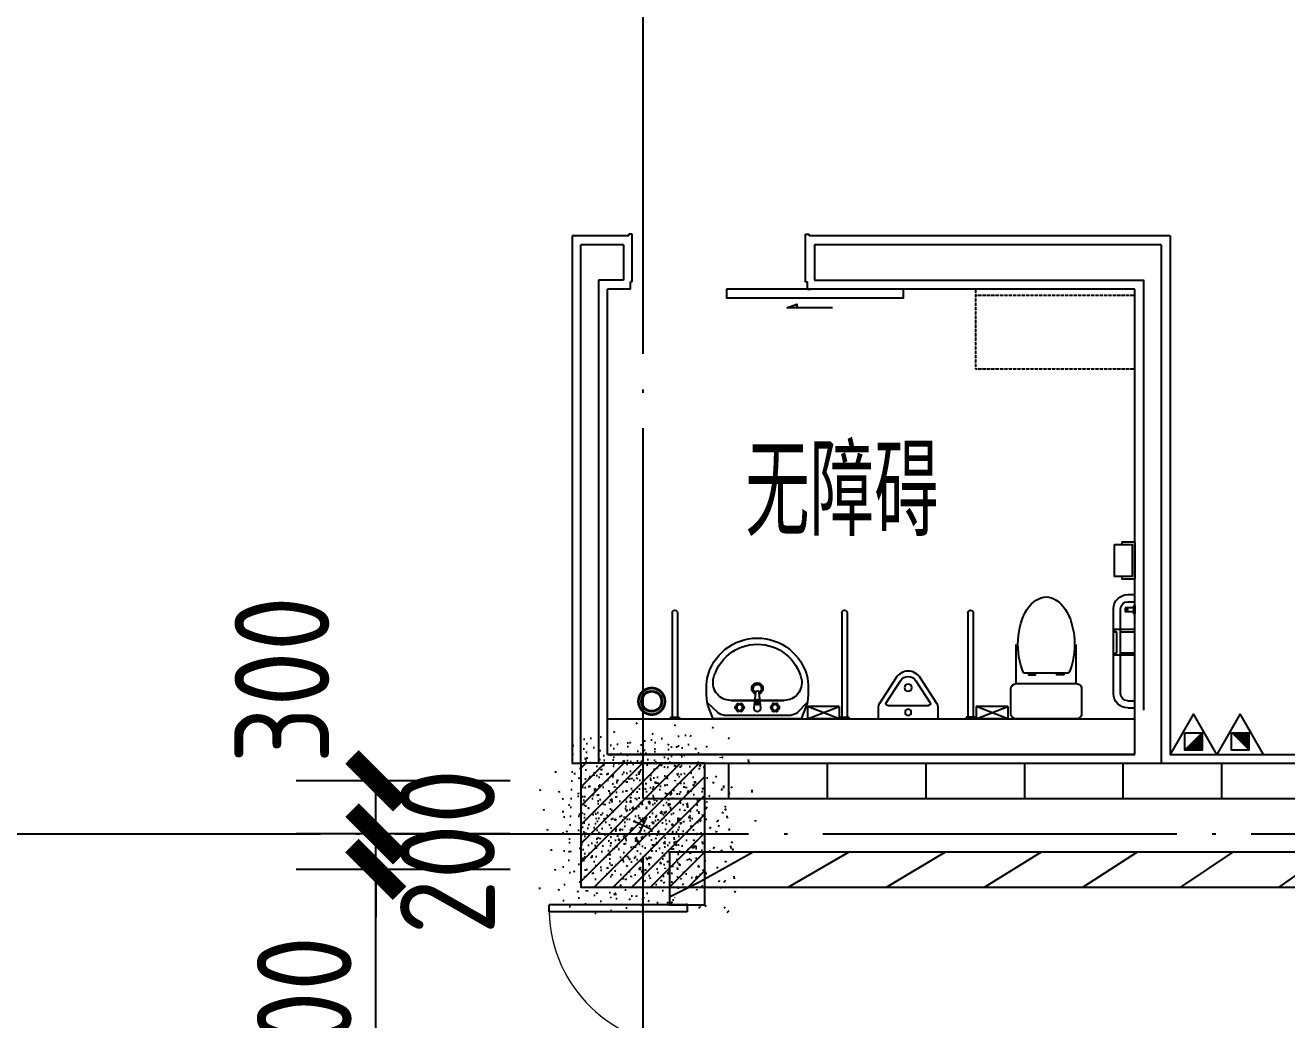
# Model space of a CAD drawing. Header units: inches. Extents: x 0 to 1813292486, y 0 to 3473589894.
# Drawn here: x 600595595 to 600602726, y 3473278568 to 3473284189 of the extents above; entities that cross this region are included whole.
import ezdxf
from ezdxf.enums import TextEntityAlignment as Align
from ezdxf.xclip import XClip

# ---------------------------------------------------------------- set-up
doc = ezdxf.new("R2010")
doc.units = ezdxf.units.IN
doc.header["$LTSCALE"] = 1000
doc.header["$MEASUREMENT"] = 0
doc.header["$XCLIPFRAME"] = 2
for name, pattern in [('AX-MALL-GIRD-200$0$DOTE', [2.4200000000000004, 2, -0.2, 0.02, -0.2]), ('AX-MALL-WALL-P02-QT$0$AX-MALL-WALL-P02-QT$0$AX-MALL-WALL-P01-QT$0$__DASH', [0.35, 0.25, -0.1]), ('AX-MALL-WALL-P02-QT$0$AX-MALL-WALL-P02-QT$0$AX-MALL-WALL-P01-QT$0$DASH', [0.35, 0.25, -0.1]), ('PX-MALL-P02-LG$0$CONTINOUS', [0])]:
    doc.linetypes.add(name, pattern=pattern)
for name, color, linetype in [('A-Anno-Note', 241, 'Continuous'), ('AX-MALL-DIM-P02$0$A-Anno-Dims', 3, 'Continuous'), ('AX-MALL-DIM-P02$0$A-Detl-Thin', 131, 'Continuous'), ('AX-MALL-GIRD-200$0$A-Grid', 222, 'AX-MALL-GIRD-200$0$DOTE'), ('AX-MALL-P02-200$0$A-Anno-Note', 241, 'Continuous'), ('AX-MALL-WALL-P02$0$A-Anno-Note', 241, 'Continuous'), ('AX-MALL-WALL-P02-QT$0$A-Anno-Note', 241, 'Continuous'), ('AX-MALL-WALL-P02-QT$0$A-Detl-Thin', 131, 'Continuous'), ('AX-MALL-WALL-P02-QT$0$A-Wall', 2, 'Continuous'), ('AX-MALL-WALL-P02-QT$0$A-Wall-Patt', 13, 'Continuous'), ('AX-MALL-WALL-P02-QT$0$A-Wind', 4, 'Continuous'), ('AX-MALL-WALL-P02-QT$0$AX-MALL-WALL-P02-QT$0$AX-MALL-WALL-P01-QT$0$21洁具', 123, 'Continuous'), ('AX-MALL-WALL-P02-QT$0$AX-MALL-WALL-P02-QT$0$AX-MALL-WALL-P01-QT$0$A-Wall', 151, 'Continuous'), ('AX-MALL-WALL-P02-QT$0$AX-MALL-WALL-P02-QT$0$AX-MALL-WALL-P01-QT$0$AR--WALL-1（装饰增加墙体）', 150, 'Continuous'), ('AX-MALL-WALL-P02-QT$0$AX-MALL-WALL-P02-QT$0$AX-MALL-WALL-P01-QT$0$FC--FURN', 40, 'Continuous'), ('AX-MALL-WALL-P02-QT$0$AX-MALL-WALL-P02-QT$0$AX-MALL-WALL-P01-QT$0$FF--FIXT（洁具、厨具）', 31, 'Continuous'), ('AX-MALL-WALL-P02-QT$0$AX-MALL-WALL-P02-QT$0$AX-MALL-WALL-P01-QT$0$FF-DOOR（平面门）', 70, 'Continuous'), ('AX-MALL-WALL-P02-QT$0$AX-MALL-WALL-P02-QT$0$AX-MALL-WALL-P01-QT$0$FF-装饰完成面', 30, 'Continuous'), ('AX-MALL-WALL-P02-QT$0$AX-MALL-WALL-P02-QT$0$AX-MALL-WALL-P01-QT$0$FU-活动家具', 51, 'Continuous'), ('AX-MALL-WORD-P02$0$A-Anno-Note', 241, 'Continuous'), ('AX-MALL-ZTKD-P02$0$A-Anno-Note', 241, 'Continuous'), ('PX-MALL-P02-LG$0$P-Exsh', 31, 'Continuous'), ('PX-MALL-P02-LG$0$P-Pipe-Risr', 7, 'Continuous'), ('PX-MALL-P02-LG$0$P-Pipe-Risr-Arch', 6, 'Continuous'), ('PX-MALL-P02-LG$0$P-Pipe-Risr-W100', 6, 'Continuous'), ('PX-MALL-P02-LG$0$P-Pipe-Risr-W50', 6, 'Continuous'), ('PX-MALL-P02-LG$0$P-Sewr-TL-Pipe', 7, 'PX-MALL-P02-LG$0$CONTINOUS'), ('SX-MALL-WALL-L-1F~2F$0$S-COLU', 30, 'Continuous'), ('SX-MALL-WALL-L-1F~2F$0$S-PATT-WALL', 83, 'Continuous'), ('SX-MALL-WALL-L-1F~2F$0$单形心', 4, 'Continuous')]:
    doc.layers.add(name, color=color, linetype=linetype)
doc.styles.add('AX-MALL-DIM-P02$0$_TCH_DIM_T3', font='gbenor.shx')
doc.styles.add('AX-MALL-WORD-P02$0$STANDARD', font='gbenor.shx', dxfattribs={"bigfont": 'gbcbig.shx'})
doc.styles.add('PX-MALL-P02-LG$0$jzfz', font='gbenor.shx', dxfattribs={"bigfont": 'gbcbig.shx'})
doc.dimstyles.new('AX-MALL-DIM-P02$0$_TCH_ARCH&&180', dxfattribs={"dimtxt": 535.5, "dimasz": 270, "dimexe": 450, "dimexo": 450, "dimgap": 137.25, "dimtad": 1, "dimdec": 0, "dimzin": 0, "dimdsep": 46, "dimtxsty": 'AX-MALL-DIM-P02$0$_TCH_DIM_T3', "dimblk": 'AX-MALL-DIM-P02$0$_ArchTick', "dimcen": 0.09, "dimclrt": 7, "dimazin": 2, "dimtfac": 1, "dimtdec": 0, "dimtix": 1, "dimtmove": 2, "dimatfit": 3, "dimfxl": 500, "dimtolj": 1, "dimtzin": 0, "dimarcsym": 0})
pattern_1 = [(45, (0, 359.0227), (-353.55353201463, 353.55353201463), [])]

# ---------------------------------------------------------------- blocks, each defined once
blk = doc.blocks.new('AX-MALL-WORD-P02')
at = {"layer": 'AX-MALL-WORD-P02$0$A-Anno-Note', "style": 'AX-MALL-WORD-P02$0$STANDARD'}
blk.add_text('无障碍', height=506.3829787234042, rotation=339.5681613092015, dxfattribs=at).set_placement((600425843.9013481, 3473129853.811139))
blk = doc.blocks.new('AX-MALL-GIRD-200')
at = {"layer": 'AX-MALL-GIRD-200$0$A-Grid'}
for p, q in [((600241980.060326, 3473196551.41375), (600599876.0644244, 3473063224.650467)), ((600433117.728895, 3473151036.401026), (600394388.1899457, 3473047072.673945))]:
    blk.add_line(p, q, dxfattribs=at)
blk = doc.blocks.new('SX-MALL-WALL-L-1F~2F$0$BANWANG_XINGXIN')
at = {"color": 0}
for points in [[(0.7071067811865476, 0.7071067811865475), (-0.7071067811865477, -0.7071067811865475)], [(-0.7071067811865475, 0.7071067811865476), (0.7071067811865474, -0.7071067811865477)]]:
    blk.add_lwpolyline(points, dxfattribs=at)
blk = doc.blocks.new('SX-MALL-WALL-L-1F~2F')
at = {"layer": 'SX-MALL-WALL-L-1F~2F$0$S-PATT-WALL'}
h = blk.add_hatch(dxfattribs=at)
h.set_pattern_fill('钢筋混凝土', color=256, scale=15, pattern_type=2)
h.set_pattern_definition([(24.56816131876918, (600332865.9705801, 3473133934.444396), (-31.18316060756021, 68.21004687377882), []), (29.56816131876925, (600332865.9705801, 3473133934.444396), (97.53445422577846, -46.37920049590846), [11.25, -123.75]), (334.5681613187692, (600332865.9705801, 3473133934.444396), (19.88439775835759, 112.9961142864107), [9, -99]), (80.01956131876923, (600332874.0984513, 3473133930.579463), (117.4189029535321, 66.61682170576017), [9.5610285, -105.1713168]), (25.75236131876919, (600332876.4433651, 3473133962.55704), (141.3476152674957, -79.15081590010527), [16.87499999999951, -185.624999999996]), (76.20376131876925, (600332888.2223288, 3473133955.961131), (182.3878362713222, 87.98253900728311), [14.3415432, -157.75695]), (330.7523613187692, (600332876.4433651, 3473133962.55704), (182.387767611897, 87.98268144025062), [13.49999999999975, -148.499999999996]), (0.5681613187692669, (600332887.8814911, 3473133950.292486), (62.82047321120105, -87.84980446922418), [11.25, -123.75]), (305.5681613187692, (600332887.8814911, 3473133950.292486), (72.17288940056439, 89.18848105901375), [9, -99]), (51.01956131876926, (600332893.1165258, 3473133942.971666), (134.9933625470349, 1.33857134020591), [9.5610285, -105.1713168]), (17.06816131876921, (600332865.9705801, 3473133934.444396), (19.14085714793764, 46.15589493924091), [0.75, -97.8, 0.75, -100.5, 0.75, -99.375]), (347.0681613187692, (600332865.9705801, 3473133934.444396), (57.63084699394109, 41.66442757030211), [0.75, -57.3, 0.75, -95.55, 0.75, -37.875]), (307.0681613187692, (600332834.6249816, 3473133946.121551), (73.85474001336534, -31.12342331039777), [0.75, -37.5, 0.75, -117, 0.75, -155.25]), (297.0681613187692, (600332820.5686594, 3473133951.357943), (87.2164167648191, -16.46683781742514), [0.75, -48.75, 0.75, -77.69999999999999, 0.75, -110.25])])
h.paths.add_polyline_path([(600424937.1964799, 3473128074.371372), (600425181.5614619, 3473128730.333075), (600424525.5997591, 3473128974.698057), (600424281.234777, 3473128318.736354)])
at = {"layer": 'SX-MALL-WALL-L-1F~2F$0$S-COLU'}
blk.add_lwpolyline([(600424937.1964799, 3473128074.371372), (600425181.5614619, 3473128730.333075), (600424525.5997591, 3473128974.698057), (600424281.234777, 3473128318.736354)], close=True, dxfattribs=at)
at = {"layer": 'SX-MALL-WALL-L-1F~2F$0$单形心', "xscale": 50, "yscale": 50, "zscale": 50}
blk.add_blockref('SX-MALL-WALL-L-1F~2F$0$BANWANG_XINGXIN', (600424731.3981194, 3473128524.534715), dxfattribs=at)
blk = doc.blocks.new('SX-MALL-WALL-L-2F~3F')
ref = blk.add_blockref('SX-MALL-WALL-L-1F~2F', (0, 0))
XClip(ref).set_block_clipping_path([(600349769.7341375, 3473074679.418533), (600357001.7302529, 3473071985.287766), (600356499.8725733, 3473070638.124951), (600359302.5086629, 3473069594.060767), (600362345.1765132, 3473077761.653201), (600381551.4312518, 3473070606.759726), (600391553.7259278, 3473066880.611454), (600387749.827644, 3473056669.608357), (600391632.1759799, 3473055223.319679), (600395635.5522461, 3473065969.791956), (600406982.2408491, 3473061742.817497), (600403058.8006672, 3473051210.921831), (600412723.2437257, 3473047610.6332), (600445093.3740637, 3473134503.466942), (600393055.2444371, 3473153889.197227), (600387463.4997383, 3473138878.984498), (600380158.3525343, 3473141600.366193), (600382830.751978, 3473148774.027779), (600388210.8522022, 3473146769.782572), (600390696.2253517, 3473153441.399696), (600277474.697425, 3473195619.741203), (600273446.9822528, 3473184807.934726), (600257129.111771, 3473190886.82031), (600241575.9633431, 3473149136.690594), (600258197.8999482, 3473142944.531458), (600255239.7303221, 3473135003.762026), (600263182.3271956, 3473132044.911624), (600260741.6763649, 3473125493.34496), (600269350.4970673, 3473122286.306632), (600271511.1407766, 3473128086.235537), (600286270.1853781, 3473122588.058336), (600284109.5416689, 3473116788.129431), (600282580.7823727, 3473112684.400902), (600291840.7574171, 3473109234.788475), (600290827.7957876, 3473106515.642598), (600293360.405141, 3473105572.171298), (600294731.2544166, 3473109252.0137), (600323175.4764534, 3473098655.706329), (600321336.3302773, 3473093718.790065), (600344750.773286, 3473084996.222976), (600341987.4689643, 3473077578.540671), (600344583.6790427, 3473076611.376234), (600346015.5062013, 3473080454.904757), (600351201.5612961, 3473078522.947055)])
blk = doc.blocks.new('SX-MALL-WALL-2F~3F')
blk.add_blockref('SX-MALL-WALL-L-2F~3F', (0, 0))
blk = doc.blocks.new('AX-MALL-WALL-P02-QT$0$AX-MALL-WALL-P02-QT$0$AX-MALL-WALL-P01-QT$0$A$C131541C0')
at = {"layer": 'AX-MALL-WALL-P02-QT$0$AX-MALL-WALL-P02-QT$0$AX-MALL-WALL-P01-QT$0$FU-活动家具', "color": 4, "linetype": 'AX-MALL-WALL-P02-QT$0$AX-MALL-WALL-P02-QT$0$AX-MALL-WALL-P01-QT$0$__DASH', "ltscale": 0.005}
for points in [[(0, 0), (-900, 0), (-900, 450), (0, 450)], [(-900, 0), (-900, 35.0937933230307), (0, 35.0937933230307), (0, 0)]]:
    blk.add_lwpolyline(points, close=True, dxfattribs=at)
blk = doc.blocks.new('AX-MALL-WALL-P02-QT$0$AX-MALL-WALL-P02-QT$0$AX-MALL-WALL-P01-QT$0$DFVTRBVT')
at = {"layer": 'AX-MALL-WALL-P02-QT$0$AX-MALL-WALL-P02-QT$0$AX-MALL-WALL-P01-QT$0$21洁具'}
for p, q in [((-1563413.006110502, -1826789.899058008), (-1563413.006110804, -1826779.899064922)), ((-1563413.006110502, -1826789.899058008), (-1563363.006110324, -1826789.899055607)), ((-1563403.006078889, -1827379.899790844), (-1563403.006110562, -1826789.899057588)), ((-1563373.006079008, -1827379.900717865), (-1563373.006110204, -1826789.899056147)), ((-1563363.006110324, -1826789.899055607), (-1563363.006110923, -1826779.899055607)), ((-1563171.894532951, -1826779.899063345), (-1563201.346374584, -1826858.437306195)), ((-1562671.155543534, -1826779.8990665), (-1563171.894532951, -1826779.899063345)), ((-1563110.453941306, -1826802.433964453), (-1562730.487551236, -1826802.433966847)), ((-1562671.155543534, -1826779.8990665), (-1562641.703702891, -1826858.437309723)), ((-1562453.558481229, -1826789.899058008), (-1562453.558481405, -1826779.899064922)), ((-1562453.558481229, -1826789.899058008), (-1562403.55848105, -1826789.899056237)), ((-1562443.558457053, -1827379.89979097), (-1562443.558481289, -1826789.899057714)), ((-1562413.558457172, -1827379.900718369), (-1562413.558480931, -1826789.899056651)), ((-1562403.55848105, -1826789.899056237), (-1562403.558481524, -1826779.899056237)), ((-1563144.669181559, -1826815.97415979), (-1563202.719496967, -1826870.450739918)), ((-1562694.862187586, -1826817.350730931), (-1562638.938527425, -1826874.138558377)), ((-1563072.283312347, -1826885.147555982), (-1562937.267723321, -1826885.147556833)), ((-1562936.985413971, -1826885.147556835), (-1563072.283312347, -1826885.147555982)), ((-1562906.06466384, -1826885.14755703), (-1562770.387527967, -1826885.147557885)), ((-1562770.387527967, -1826885.147557885), (-1562903.951527425, -1826885.147557043))]:
    blk.add_line(p, q, dxfattribs=at)
for points in [[(-1563029.442360497, -1826868.612267678), (-1563025.620468825, -1826865.325890514, 0.0992587058557589), (-1563017.429608738, -1826865.325890565), (-1563013.607717108, -1826868.612267778, 0.1010205144336436), (-1563004.947463038, -1826863.612267832), (-1563005.882603313, -1826858.659223971, 0.0992587058557584), (-1563001.787173224, -1826851.565731084), (-1562997.030141257, -1826849.899064447, 0.1010205144336439), (-1562997.030141194, -1826839.899064447), (-1563001.787173141, -1826838.23239775, 0.09925870585575901), (-1563005.882603139, -1826831.13890481), (-1563004.947462802, -1826826.185860961, 0.1010205144336439), (-1563013.607716809, -1826821.185860907), (-1563017.429608481, -1826824.472238071, 0.0992587058557588), (-1563025.620468568, -1826824.472238019), (-1563029.442360198, -1826821.185860807, 0.1010205144336438), (-1563038.102614268, -1826826.185860752), (-1563037.167473993, -1826831.138904613, 0.0992587058557589), (-1563041.262904081, -1826838.232397501), (-1563046.019936049, -1826839.899064138, 0.1010205144336437), (-1563046.019936112, -1826849.899064138), (-1563041.262904166, -1826851.565730835, 0.0992587058557589), (-1563037.167474167, -1826858.659223774), (-1563038.102614504, -1826863.612267623, 0.1010205144336439)], [(-1562901.525038632, -1826841.702830384), (-1562910.588713983, -1826928.443228535, -0.3840377591063864), (-1562920.534564212, -1826937.403967027), (-1562922.515514258, -1826937.403967015, -0.3840377591063865), (-1562932.461364373, -1826928.443228398), (-1562941.525038632, -1826841.702830132, -0.999999999999818)], [(-1562813.607717108, -1826868.612269038), (-1562817.429608739, -1826865.325891826, -0.0992587058557589), (-1562825.620468825, -1826865.325891774), (-1562829.442360497, -1826868.612268938, -0.1010205144336436), (-1562838.102614504, -1826863.612268884), (-1562837.167474167, -1826858.659225035, -0.0992587058557584), (-1562841.262904165, -1826851.565732095), (-1562846.019936112, -1826849.899065398, -0.1010205144336439), (-1562846.019936049, -1826839.899065398), (-1562841.262904081, -1826838.232398762, -0.09925870585575901), (-1562837.167473993, -1826831.138905874), (-1562838.102614268, -1826826.185862013, -0.1010205144336439), (-1562829.442360199, -1826821.185862067), (-1562825.620468568, -1826824.47223928, -0.0992587058557588), (-1562817.429608481, -1826824.472239331), (-1562813.607716809, -1826821.185862167, -0.1010205144336438), (-1562804.947462802, -1826826.185862222), (-1562805.882603139, -1826831.13890607, -0.0992587058557589), (-1562801.78717314, -1826838.23239901), (-1562797.030141193, -1826839.899065707, -0.1010205144336437), (-1562797.030141257, -1826849.899065707), (-1562801.787173224, -1826851.565732344, -0.0992587058557589), (-1562805.882603312, -1826858.659225232), (-1562804.947463038, -1826863.612269093, -0.1010205144336439)]]:
    blk.add_lwpolyline(points, format="xyb", close=True, dxfattribs=at)
blk.add_lwpolyline([(-1562926.025038931, -1826889.20283023), (-1562917.025038931, -1826889.202830286), (-1562917.025038742, -1826859.202830286), (-1562926.025038742, -1826859.20283023)], close=True, dxfattribs=at)
for centre in [(-1563021.525038653, -1826844.899064292), (-1562821.525038653, -1826844.899065553)]:
    blk.add_circle(centre, 16.6666666666665, dxfattribs=at)
for centre, radius, start, end in [((-1563110.453941621, -1826852.433964453), 50, 89.99999962647405, 133.1809580245429), ((-1562730.487551551, -1826852.433966847), 50, 44.5607176417546, 89.99999962647405), ((-1562750.415000014, -1826945.945771175), 459.3439191007006, 169.0175968017982, 188.1749598361723), ((-1563092.635078563, -1826945.945769018), 459.3439191007006, 351.825039436061, 10.98240249156926), ((-1563072.283312977, -1826985.147555982), 100, 89.99999962647405, 190.5602327348634), ((-1562921.525039329, -1826952.363612598), 31.60961419936899, 111.3597079313958, 68.64029134532629), ((-1562921.525039329, -1826952.363612598), 22.97515901426823, 117.386862981081, 62.61313627485288), ((-1562770.387528597, -1826985.147557884), 100, 349.4397665594939, 89.99999962647405), ((-1562921.335420544, -1826946.583015865), 290.6643868932777, 192.857319863894, 347.1426794245748), ((-1562921.335420544, -1826946.583015865), 255.6643868932777, 192.857319863894, 347.1426794245748), ((-1563388.006078906, -1827379.899789855), 14.99999998312334, 180.0000037886205, 3.788620555241451e-06), ((-1562428.558457053, -1827379.899065497), 14.99999998312334, 180.000003068249, 3.068249041216667e-06)]:
    blk.add_arc(centre, radius, start, end, dxfattribs=at)
blk = doc.blocks.new('AX-MALL-WALL-P02-QT$0$AX-MALL-WALL-P02-QT$0$AX-MALL-WALL-P01-QT$0$EFVG')
at = {"layer": 'AX-MALL-WALL-P02-QT$0$AX-MALL-WALL-P02-QT$0$AX-MALL-WALL-P01-QT$0$21洁具'}
for p, q in [((-1562193.152530109, -1826871.358035052), (-1562112.280171412, -1826995.48083457)), ((-1562184.774037662, -1826855.899018262), (-1561953.183764905, -1826855.899018262)), ((-1562025.677631036, -1826995.480834554), (-1561944.805272454, -1826871.358035047))]:
    blk.add_line(p, q, dxfattribs=at)
blk.add_lwpolyline([(-1561999.696868916, -1827010.480834544, -0.5773502691893553), (-1562138.260933522, -1827010.480834576), (-1562230.871363736, -1826868.342456917, -0.1453776039613215), (-1562238.978901499, -1826841.047372969), (-1562238.978901499, -1826779.899018262), (-1561898.978901499, -1826779.899018262), (-1561898.978901499, -1826841.047373604, -0.14537760380397), (-1561907.086439245, -1826868.342457527)], format="xyb", close=True, dxfattribs=at)
for centre, radius in [((-1562068.978901499, -1826817.899018262), 17.66628609890357), ((-1562068.978901283, -1826956.878863495), 20)]:
    blk.add_circle(centre, radius, dxfattribs=at)
for centre, radius, start, end in [((-1562184.774037662, -1826865.899018262), 10, 90.00000000000001, 213.0863027747369), ((-1561953.183764905, -1826865.899018262), 10, 326.9136972571081, 90.00000000000001), ((-1562068.978901228, -1826970.480834563), 49.99999999860439, 210.0000000305673, 330.0000000002406)]:
    blk.add_arc(centre, radius, start, end, dxfattribs=at)
blk = doc.blocks.new('AX-MALL-WALL-P02-QT$0$AX-MALL-WALL-P02-QT$0$AX-MALL-WALL-P01-QT$0$EFV RT')
at = {"layer": 'AX-MALL-WALL-P02-QT$0$AX-MALL-WALL-P02-QT$0$AX-MALL-WALL-P01-QT$0$21洁具'}
for p, q in [((-1561741.095976213, -1826789.899037004), (-1561741.095975613, -1826779.899037004)), ((-1561691.095976034, -1826789.899039405), (-1561741.095976213, -1826789.899037004)), ((-1561731.096007528, -1827379.900699262), (-1561731.095976332, -1826789.899037544)), ((-1561701.096007647, -1827379.899772241), (-1561701.095975974, -1826789.899038984)), ((-1561691.095976034, -1826789.899039405), (-1561691.095975732, -1826779.899046319))]:
    blk.add_line(p, q, dxfattribs=at)
blk.add_arc((-1561716.096007647, -1827379.899046579), 14.99999998312334, 179.9999962380599, 359.9999962380599, dxfattribs=at)
blk = doc.blocks.new('AX-MALL-WALL-P02-QT$0$AX-MALL-WALL-P02-QT$0$AX-MALL-WALL-P01-QT$0$EWFB')
at = {"layer": 'AX-MALL-WALL-P02-QT$0$AX-MALL-WALL-P02-QT$0$AX-MALL-WALL-P01-QT$0$21洁具'}
for p, q in [((-1561488.343225245, -1826809.899064922), (-1561488.343225245, -1826949.899064922)), ((-1561118.343225245, -1826779.899064922), (-1561458.343225245, -1826779.899064922)), ((-1561088.343225245, -1826949.899064922), (-1561088.343225245, -1826809.899064922)), ((-1561458.343225245, -1826979.899064922), (-1561118.343225245, -1826979.899064922)), ((-1561458.343225245, -1826979.899064922), (-1561458.343225245, -1827200.765740514)), ((-1561118.343225245, -1826979.899064922), (-1561118.343225245, -1827200.765740514)), ((-1561416.752618228, -1827040.296863554), (-1561159.944935855, -1827040.296863554))]:
    blk.add_line(p, q, dxfattribs=at)
for points in [[(-1561388.343225245, -1827040.296863554), (-1561388.343225245, -1827030.296863554), (-1561348.343225245, -1827030.296863554), (-1561348.343225245, -1827040.296863554)], [(-1561188.343225245, -1827040.296863554), (-1561188.343225245, -1827030.296863554), (-1561228.343225245, -1827030.296863554), (-1561228.343225245, -1827040.296863554)]]:
    blk.add_lwpolyline(points, dxfattribs=at)
for centre, start, end in [((-1561458.343225245, -1826809.899064922), 90.00000000000001, 180), ((-1561118.343225245, -1826809.899064922), 0, 90.00000000000001), ((-1561458.343225245, -1826949.899064922), 180, 270), ((-1561118.343225245, -1826949.899064922), 270, 0)]:
    blk.add_arc(centre, 30, start, end, dxfattribs=at)
blk.add_ellipse((-1561288.343276095, -1827200.757250678), major_axis=(0.01427085771666509, -268.9493896662805), ratio=0.5949071552397731, start_param=4.073075561061428, end_param=8.493231919967007, dxfattribs=at)
blk = doc.blocks.new('AX-MALL-WALL-P02-QT$0$AX-MALL-WALL-P02-QT$0$AX-MALL-WALL-P01-QT$0$EFRTGT')
at = {"layer": 'AX-MALL-WALL-P02-QT$0$AX-MALL-WALL-P02-QT$0$AX-MALL-WALL-P01-QT$0$21洁具'}
for p, q in [((-1560828.082674929, -1826842.726220281), (-1560788.08267493, -1826842.726220282)), ((-1560828.082674929, -1826882.726220281), (-1560788.08267493, -1826882.726220283)), ((-1560908.082674932, -1826922.726220279), (-1560908.08267494, -1827402.726220292)), ((-1560868.082674931, -1826922.72622028), (-1560868.08267494, -1827402.726220293)), ((-1560788.082674919, -1827139.701093927), (-1560902.382774843, -1827139.701093916)), ((-1560902.382774842, -1827139.701093917), (-1560902.382774843, -1827152.401105017)), ((-1560902.382774844, -1827152.401105017), (-1560889.682763745, -1827152.401105018)), ((-1560889.682763745, -1827152.401105018), (-1560889.682763752, -1827273.051210478)), ((-1560870.632747082, -1827152.401105019), (-1560788.08267492, -1827152.401105027)), ((-1560870.632747088, -1827273.05121048), (-1560870.632747085, -1827152.401105018)), ((-1560788.082674925, -1827152.401105019), (-1560870.632747085, -1827152.401105018)), ((-1560902.382774851, -1827273.051210477), (-1560889.682763752, -1827273.051210478)), ((-1560902.38277485, -1827285.751221578), (-1560902.38277485, -1827273.051210477)), ((-1560788.082674928, -1827285.75122158), (-1560902.382774852, -1827285.751221579)), ((-1560870.632747089, -1827273.051210479), (-1560788.082674927, -1827273.051210481)), ((-1560828.082674942, -1827442.726220294), (-1560788.082674942, -1827442.726220296)), ((-1560828.082674943, -1827482.726220294), (-1560788.082674942, -1827482.726220295))]:
    blk.add_line(p, q, dxfattribs=at)
blk.add_lwpolyline([(-1560788.082678996, -1827374.253928187), (-1560793.082678996, -1827374.253928187), (-1560793.082678996, -1827419.253928187), (-1560788.082678996, -1827419.253928187)], close=True, dxfattribs=at)
for points in [[(-1560793.082678996, -1827385.753928187), (-1560843.082678996, -1827385.753928187)], [(-1560843.082678996, -1827407.753928187), (-1560843.082678996, -1827385.753928187)], [(-1560793.082678996, -1827407.753928187), (-1560843.082678996, -1827407.753928187)]]:
    blk.add_lwpolyline(points, dxfattribs=at)
blk.add_circle((-1560833.082678996, -1827396.753928187), 5, dxfattribs=at)
for centre, radius, start, end in [((-1560828.082674932, -1826922.726220281), 80, 90.00000000000001, 180), ((-1560828.082674932, -1826922.726220281), 40, 90.00000000000001, 180), ((-1560828.08267494, -1827402.726220293), 80, 180, 270), ((-1560828.08267494, -1827402.726220293), 40, 180, 270)]:
    blk.add_arc(centre, radius, start, end, dxfattribs=at)
blk = doc.blocks.new('AX-MALL-WALL-P02-QT$0$AX-MALL-WALL-P02-QT$0$AX-MALL-WALL-P01-QT$0$WFERTB T')
at = {"layer": 'AX-MALL-WALL-P02-QT$0$AX-MALL-WALL-P02-QT$0$AX-MALL-WALL-P01-QT$0$21洁具'}
blk.add_lwpolyline([(-1560903.082685269, -1827765.960520406), (-1560803.082685269, -1827765.960527112), (-1560803.082673199, -1827585.960527112), (-1560903.082673199, -1827585.960520406)], close=True, dxfattribs=at)
blk.add_lwpolyline([(-1560859.964069165, -1827765.960523297), (-1560859.96407017, -1827780.960523297), (-1560788.082686275, -1827780.960528117), (-1560788.082671716, -1827570.960528117), (-1560859.964055612, -1827570.960523297), (-1560859.964057095, -1827585.960523297)], dxfattribs=at)
blk = doc.blocks.new('AX-MALL-WALL-P02-QT$0$AX-MALL-WALL-P02-QT$0$AX-MALL-WALL-P01-QT$0$fer')
at = {"linetype": 'AX-MALL-WALL-P02-QT$0$AX-MALL-WALL-P02-QT$0$AX-MALL-WALL-P01-QT$0$DASH', "ltscale": 300}
for p, q in [((52869.46985203825, -1821.222173007729), (52689.46985203825, -1821.222173008893)), ((52689.46985203825, -1891.222173007729), (52689.46985203825, -1821.222173008893)), ((52869.46985203825, -1891.222173007729), (52869.46985203825, -1821.222173007729)), ((52869.46985203825, -1891.222173007729), (52689.46985203825, -1891.222173008893))]:
    blk.add_line(p, q, dxfattribs=at)
at = {"color": 8, "linetype": 'AX-MALL-WALL-P02-QT$0$AX-MALL-WALL-P02-QT$0$AX-MALL-WALL-P01-QT$0$DASH', "ltscale": 300}
for p, q in [((52869.46985203825, -1821.222172999813), (52689.46985203843, -1891.222173000744)), ((52689.46985203825, -1821.222173000744), (52869.46985203825, -1891.222172999813))]:
    blk.add_line(p, q, dxfattribs=at)
blk = doc.blocks.new('AX-MALL-WALL-P02-QT$0$cs3')
at = {"layer": 'AX-MALL-WALL-P02-QT$0$AX-MALL-WALL-P02-QT$0$AX-MALL-WALL-P01-QT$0$A-Wall'}
for p, q in [((21101.91656529903, -10187.51044511795), (21101.91656327248, -7257.510395050049)), ((21341.91656386852, -7257.510395050049), (21101.91656327248, -7257.510395050049)), ((21341.91656410694, -7457.510395050049), (21201.91656410694, -7457.510394096375)), ((21201.91656446457, -7457.510395526886), (21201.9165661335, -10187.51044750214))]:
    blk.add_line(p, q, dxfattribs=at)
blk.add_lwpolyline([(21341.91656386852, -7257.510395050049), (21341.91656410694, -7457.510395050049)], dxfattribs=at)
at = {"layer": 'AX-MALL-WALL-P02-QT$0$AX-MALL-WALL-P02-QT$0$AX-MALL-WALL-P01-QT$0$AR--WALL-1（装饰增加墙体）', "color": 151, "ltscale": 0.04}
for p, q in [((24382.67549836636, -7257.510394096375), (22421.91656422615, -7257.510394573212)), ((24382.67549800873, -7257.5103931427), (24382.67549943924, -10187.51044559479))]:
    blk.add_line(p, q, dxfattribs=at)
for points in [[(22421.9165636301, -7257.510394096375), (22421.91656398773, -7457.510393619537)], [(22421.91656374931, -7457.510393619537), (24282.67549788952, -7457.510394096375), (24282.67549955845, -9887.510580062866)]]:
    blk.add_lwpolyline(points, dxfattribs=at)
at = {"layer": 'AX-MALL-WALL-P02-QT$0$AX-MALL-WALL-P02-QT$0$AX-MALL-WALL-P01-QT$0$FC--FURN', "ltscale": 2}
blk.add_line((21251.91656553745, -9937.51058101654), (24232.67549979687, -9937.51058101654), dxfattribs=at)
at = {"layer": 'AX-MALL-WALL-P02-QT$0$AX-MALL-WALL-P02-QT$0$AX-MALL-WALL-P01-QT$0$FF-DOOR（平面门）', "color": 2}
blk.add_lwpolyline([(21925.18786883354, -7507.510394573212), (21925.18786859512, -7557.510366916656), (22925.18786931038, -7557.510366916656), (22925.1878695488, -7507.510395050049)], close=True, dxfattribs=at)
for points in [[(22265.35487222672, -7613.1169257164), (22323.19335246086, -7592.860020160675), (22323.19335281849, -7613.1169257164)], [(22524.24499285221, -7613.116925239563), (22265.35487222672, -7613.1169257164)]]:
    blk.add_lwpolyline(points, dxfattribs=at)
at = {"layer": 'AX-MALL-WALL-P02-QT$0$AX-MALL-WALL-P02-QT$0$AX-MALL-WALL-P01-QT$0$FF-装饰完成面'}
for p, q in [((21391.9165636301, -7197.510394096375), (21371.91656351089, -7197.510395050049)), ((21371.91656458378, -7207.510395050049), (21371.91656351089, -7197.510395050049)), ((21391.91656374931, -7467.510396003723), (21391.9165636301, -7197.510394096375)), ((22371.91656386852, -7467.510394096375), (22371.91656374931, -7197.510394573212)), ((22371.91656374931, -7197.510394573212), (22391.91656315327, -7197.510394096375)), ((22391.91656351089, -7207.510395050049), (22391.91656315327, -7197.510394096375)), ((21051.91656386852, -7207.51039648056), (21051.91656529903, -10187.51044750214)), ((21371.91656446457, -7207.510395526886), (21051.91656386852, -7207.51039648056)), ((24432.6754976511, -7207.5103931427), (22391.91656351089, -7207.510392189026)), ((21381.91656374931, -7507.510396957397), (21381.91656410694, -7467.510395050049)), ((21391.91656374931, -7467.510396003723), (21381.91656410694, -7467.510395050049)), ((22371.91656386852, -7467.510394096375), (22381.91656410694, -7467.510393619537)), ((22381.91656374931, -7507.510394096375), (22381.91656410694, -7467.510393619537)), ((21251.91656601429, -10137.51058244705), (21251.91656386852, -7507.510396003723)), ((21361.91656374931, -7507.510395526886), (21251.91656386852, -7507.510396003723)), ((21381.91656374931, -7507.510396957397), (21361.91656386852, -7507.510395526886)), ((22381.91656374931, -7507.510394096375), (22401.91656374931, -7507.510395050049)), ((24232.67549729347, -7507.510392665863), (22401.91656374931, -7507.510395050049)), ((24232.67549943924, -10137.51057910919), (24232.67549777031, -7507.510393619537)), ((21051.91656529903, -10187.51044750214), (21101.9165585041, -10187.51030445099)), ((24232.67549943924, -10137.51057910919), (21251.91656601429, -10137.51058244705)), ((21251.91656553745, -10137.51058149338), (24232.67549943924, -10137.51057910919)), ((24432.67549967766, -10137.51057863235), (29551.91656565666, -10137.51057577133))]:
    blk.add_line(p, q, dxfattribs=at)
blk.add_lwpolyline([(24432.6754976511, -7207.5103931427), (24432.67549967766, -10137.51057863235)], dxfattribs=at)
at = {"layer": 'AX-MALL-WALL-P02-QT$0$AX-MALL-WALL-P02-QT$0$AX-MALL-WALL-P01-QT$0$FF--FIXT（洁具、厨具）', "ltscale": 0.04, "extrusion": (0, 0, -1), "zscale": -0.9999999999999999, "rotation": 179.9999999604802}
for name, p in [('AX-MALL-WALL-P02-QT$0$AX-MALL-WALL-P02-QT$0$AX-MALL-WALL-P01-QT$0$WFERTB T', (-1585020.759434462, -1836717.408568859)), ('AX-MALL-WALL-P02-QT$0$AX-MALL-WALL-P02-QT$0$AX-MALL-WALL-P01-QT$0$EWFB', (-1585020.759434462, -1836717.408568859)), ('AX-MALL-WALL-P02-QT$0$AX-MALL-WALL-P02-QT$0$AX-MALL-WALL-P01-QT$0$EFRTGT', (-1585020.759434462, -1836717.408568859)), ('AX-MALL-WALL-P02-QT$0$AX-MALL-WALL-P02-QT$0$AX-MALL-WALL-P01-QT$0$DFVTRBVT', (-1585020.759434462, -1836717.408568859)), ('AX-MALL-WALL-P02-QT$0$AX-MALL-WALL-P02-QT$0$AX-MALL-WALL-P01-QT$0$EFV RT', (-1585020.759434462, -1836717.408568859)), ('AX-MALL-WALL-P02-QT$0$AX-MALL-WALL-P02-QT$0$AX-MALL-WALL-P01-QT$0$EFVG', (-1585020.759434462, -1836717.408568859)), ('AX-MALL-WALL-P02-QT$0$AX-MALL-WALL-P02-QT$0$AX-MALL-WALL-P01-QT$0$fer', (30307.27015638351, -11758.73279333115)), ('AX-MALL-WALL-P02-QT$0$AX-MALL-WALL-P02-QT$0$AX-MALL-WALL-P01-QT$0$fer', (29353.43127977848, -11758.73279476166))]:
    blk.add_blockref(name, p, dxfattribs=at)
at = {"layer": 'AX-MALL-WALL-P02-QT$0$AX-MALL-WALL-P02-QT$0$AX-MALL-WALL-P01-QT$0$FU-活动家具', "linetype": 'AX-MALL-WALL-P02-QT$0$AX-MALL-WALL-P02-QT$0$AX-MALL-WALL-P01-QT$0$DASH', "ltscale": 500, "extrusion": (0, 0, -1), "zscale": -0.9999999999999999, "rotation": 179.9999999604802}
blk.add_blockref('AX-MALL-WALL-P02-QT$0$AX-MALL-WALL-P02-QT$0$AX-MALL-WALL-P01-QT$0$A$C131541C0', (-24232.67549729347, -7507.510392665863), dxfattribs=at)
blk = doc.blocks.new('AX-MALL-WALL-P02-QT$0$$DorLib2D$00000002')
for p, q in [((-0.5, -5.684341886080802e-17), (-0.5000000000000007, 0.4875)), ((-0.4750000000000007, 0.4875), (-0.5000000000000007, 0.4875)), ((-0.475, -2.842170943040401e-17), (-0.4750000000000007, 0.4875)), ((0.475, -2.842170943040401e-17), (0.4750000000000007, 0.4875)), ((0.4750000000000007, 0.4875), (0.5000000000000007, 0.4875)), ((0.5, -5.684341886080802e-17), (0.5000000000000007, 0.4875)), ((-0.5, -5.684341886080802e-17), (-0.475, -2.842170943040401e-17)), ((0.5, -5.684341886080802e-17), (0.475, -2.842170943040401e-17))]:
    blk.add_line(p, q)
at = {"lineweight": 13}
for centre, start, end in [((-0.4875, -4.263256414560601e-17), 0, 88.53071641864632), ((0.4875, -4.263256414560601e-17), 91.4692835813537, 180)]:
    blk.add_arc(centre, 0.4875, start, end, dxfattribs=at)
blk = doc.blocks.new('AX-MALL-WALL-P02-QT')
at = {"layer": 'AX-MALL-WALL-P02-QT$0$A-Detl-Thin'}
blk.add_blockref('SX-MALL-WALL-2F~3F', (0, 0), dxfattribs=at)
at = {"layer": 'AX-MALL-WALL-P02-QT$0$A-Wind'}
blk.add_blockref('AX-MALL-GIRD-200', (0, 0), dxfattribs=at)
at = {"layer": 'AX-MALL-WALL-P02-QT$0$A-Anno-Note', "rotation": 339.5681613093759}
blk.add_blockref('AX-MALL-WALL-P02-QT$0$cs3', (600408307.6306978, 3473145887.821014), dxfattribs=at)
at = {"layer": 'AX-MALL-WALL-P02-QT$0$A-Wall-Patt'}
h = blk.add_hatch(dxfattribs=at)
h.set_pattern_fill('普通砖', color=256, scale=200, style=0)
h.set_pattern_definition(pattern_1)
h.paths.add_polyline_path([(600424783.7620517, 3473128665.097935), (600440292.570881, 3473122887.611571), (600440389.9527073, 3473122958.04753), (600440362.3894473, 3473123075.0292), (600424853.580618, 3473128852.515564)])
h = blk.add_hatch(dxfattribs=at)
h.set_pattern_fill('普通砖', color=256, scale=200, style=0)
h.set_pattern_definition(pattern_1)
h.paths.add_polyline_path([(600424819.5974243, 3473128331.607566), (600424714.8695738, 3473128050.48112), (600424902.2872031, 3473127980.662554), (600424937.1964872, 3473128074.371371)])
h = blk.add_hatch(dxfattribs=at)
h.set_pattern_fill('普通砖', color=256, scale=200, style=0)
h.set_pattern_definition(pattern_1)
h.paths.add_polyline_path([(600424819.5974243, 3473128331.607566), (600424937.1964872, 3473128074.371371), (600440118.0244651, 3473122419.067497), (600440215.4062912, 3473122489.503456), (600440187.8430314, 3473122606.485126)])
at = {"layer": 'AX-MALL-WALL-P02-QT$0$A-Wall'}
for p, q in [((600424853.580618, 3473128852.515564), (600424783.7620517, 3473128665.097935)), ((600424853.580618, 3473128852.515564), (600440362.3894473, 3473123075.0292)), ((600424783.7620517, 3473128665.097935), (600440292.570881, 3473122887.611571)), ((600424819.5974243, 3473128331.607566), (600424714.8695738, 3473128050.48112)), ((600424819.5974243, 3473128331.607566), (600440187.8430314, 3473122606.485126)), ((600424714.8695738, 3473128050.48112), (600424902.2872031, 3473127980.662554)), ((600424902.2872031, 3473127980.662554), (600424937.1964872, 3473128074.371371)), ((600424937.1964872, 3473128074.371371), (600440118.0244651, 3473122419.067497))]:
    blk.add_line(p, q, dxfattribs=at)
at = {"layer": 'AX-MALL-WALL-P02-QT$0$A-Wind', "xscale": 1600, "yscale": 1600, "zscale": 200, "rotation": 69.568161301693}
blk.add_blockref('AX-MALL-WALL-P02-QT$0$$DorLib2D$00000002', (600424529.3041229, 3473127265.90132), dxfattribs=at)
blk = doc.blocks.new('AX-MALL-WALL-P02')
at = {"layer": 'AX-MALL-WALL-P02$0$A-Anno-Note'}
blk.add_blockref('AX-MALL-WORD-P02', (0, 0), dxfattribs=at)
blk.add_blockref('AX-MALL-WALL-P02-QT', (0, 0), dxfattribs=at)
blk = doc.blocks.new('PX-MALL-P02-LG$0$P-Risr')
at = {"layer": 'PX-MALL-P02-LG$0$P-Pipe-Risr-W50'}
h = blk.add_hatch(color=0, dxfattribs=at)
edge = h.paths.add_edge_path()
edge.add_ellipse((0, 0), major_axis=(47.05795628796547, 47.05795628796547), ratio=0.9999999999999695, start_angle=225.0000000000009, end_angle=405.0000000000009, ccw=False)
edge.add_ellipse((0, 0), major_axis=(47.05795628796764, 47.05795628796764), ratio=0.9999999999998785, start_angle=133.9675974886221, end_angle=225.0000000000035, ccw=False)
edge.add_line((-66.53919663240958, 1.199087783927098), (-54.4367953546693, 1.199087783927098))
edge.add_ellipse((0, 0), major_axis=(-38.50196423560672, 38.50196423560672), ratio=0.9999999999999859, start_angle=43.73814098242129, end_angle=134.9999999999996)
edge.add_ellipse((0, 0), major_axis=(38.50196423561096, 38.50196423561096), ratio=0.9999999999998216, start_angle=225.0000000000051, end_angle=405.0000000000051)
edge.add_ellipse((0, 0), major_axis=(38.50196423560679, 38.50196423560679), ratio=0.9999999999999831, start_angle=45.00000000000048, end_angle=133.7381409824204)
edge.add_line((-54.43679535467527, 1.199087783927098), (-66.53919663241555, 1.199087783927098))
edge.add_ellipse((0, 0), major_axis=(-47.05795628796762, 47.05795628796762), ratio=0.9999999999998742, start_angle=-45.00000000000358, end_angle=43.967597488629224, ccw=False)
at = {"layer": 'PX-MALL-P02-LG$0$P-Pipe-Risr-Arch', "ltscale": 0.7}
blk.add_circle((0, 0), 59.29000000000001, dxfattribs=at)
at = {"layer": 'PX-MALL-P02-LG$0$P-Pipe-Risr-W100', "color": 0, "const_width": 15}
blk.add_lwpolyline([(-75, 0, 1), (75, 0, 1)], format="xyb", close=True, dxfattribs=at)
at = {"layer": 'PX-MALL-P02-LG$0$P-Pipe-Risr-W50'}
blk.add_circle((0, 0), 54.45000000000001, dxfattribs=at)
at = {"layer": 'PX-MALL-P02-LG$0$P-Pipe-Risr', "style": 'PX-MALL-P02-LG$0$jzfz', "width": 0.6, "flags": 1}
for tag, p in [('SYS-MARK', (0.3310501334344735, -45.65933377496549)), ('RANGE', (0.3337570973526454, -45.67887874227017))]:
    blk.add_attdef(tag, text='', height=0.015625, dxfattribs=at).set_placement(p, align=Align.MIDDLE)
blk = doc.blocks.new('PX-MALL-P02-LG$0$MHQ')
at = {"layer": 'PX-MALL-P02-LG$0$P-Exsh', "ltscale": 0.7}
h = blk.add_hatch(dxfattribs=at)
h.set_pattern_fill('ANSI31', color=256, scale=25, style=0)
h.set_pattern_definition([(45, (-160019.2306599375, -42228.3236173685), (-28.0633003783411, 28.0633003783411), [])])
h.paths.add_polyline_path([(-75.0000000015425, 185.1731819980414), (75, 185.1731819980414), (75, 35.17318199802685), (-75.0000000015425, 35.17318199802685)])
for points in [[(0, 346.4101615137042), (-200, -1.455191522836685e-11), (200, -1.455191522836685e-11)], [(0, 346.4101615137042), (-200, -1.455191522836685e-11), (200, -1.455191522836685e-11)], [(0, 346.4101615137042), (-200, -1.455191522836685e-11), (200, -1.455191522836685e-11)], [(-75.0000000015425, 185.1731819980414), (75, 185.1731819980414), (75, 35.17318199802685), (-75.0000000015425, 35.17318199802685)]]:
    blk.add_lwpolyline(points, close=True, dxfattribs=at)
blk = doc.blocks.new('PX-MALL-P02-LG$0$A$C301F1425')
at = {"layer": 'PX-MALL-P02-LG$0$P-Exsh', "ltscale": 0.7}
for p in [(-200, 1.455191522836685e-11), (200, 1.455191522836685e-11)]:
    blk.add_blockref('PX-MALL-P02-LG$0$MHQ', p, dxfattribs=at)
blk = doc.blocks.new('PX-MALL-P02-LG')
at = {"xscale": 0.6600000001490115, "yscale": 0.6600000001490115, "zscale": 0.6600000001490115, "rotation": 339.5681611709006}
blk.add_blockref('PX-MALL-P02-LG$0$A$C301F1425', (600427911.6602987, 3473127766.647628), dxfattribs=at)
at = {"layer": 'PX-MALL-P02-LG$0$P-Sewr-TL-Pipe', "ltscale": 0.7, "rotation": 249.5681612990205}
blk.add_blockref('PX-MALL-P02-LG$0$P-Risr', (600425022.617446, 3473129163.041776), dxfattribs=at)
blk = doc.blocks.new('AX-MALL-ZTKD-P02')
at = {"layer": 'AX-MALL-ZTKD-P02$0$A-Anno-Note'}
blk.add_blockref('AX-MALL-GIRD-200', (0, 0), dxfattribs=at)
blk = doc.blocks.new('AX-MALL-DIM-P02$0$_ArchTick')
at = {"color": 0, "linetype": 'ByBlock', "const_width": 0.4}
blk.add_lwpolyline([(-0.5, -0.5), (0.5, 0.5)], dxfattribs=at)
blk = doc.blocks.new('*D1267')
at = {"layer": 'AX-MALL-DIM-P02$0$A-Anno-Dims', "color": 0, "lineweight": -2, "transparency": 16777216}
for p, q in [((600423941.3088088, 3473128552.082302), (600422808.0644135, 3473128974.249092)), ((600422531.5684156, 3473126942.981022), (600423229.7540796, 3473128817.157318)), ((600423243.123145, 3473126677.906007), (600422109.8787496, 3473127100.072796))]:
    blk.add_line(p, q, dxfattribs=at)
at = {"layer": 'AX-MALL-DIM-P02$0$A-Anno-Dims', "color": 0, "lineweight": -2, "transparency": 16777216, "xscale": 270, "yscale": 270, "zscale": 270}
for p, rotation in [((600423229.7540796, 3473128817.157318), 69.56816131756771), ((600422531.5684156, 3473126942.981022), 249.5681613175677)]:
    blk.add_blockref('AX-MALL-DIM-P02$0$_ArchTick', p, dxfattribs=dict(at, rotation=rotation))
at = {"layer": 'AX-MALL-DIM-P02$0$A-Anno-Dims', "color": 7, "transparency": 16777216, "insert": (600422501.1405487, 3473128021.451767), "char_height": 535.5, "attachment_point": 5, "rotation": 69.56816131756771, "style": 'AX-MALL-DIM-P02$0$_TCH_DIM_T3'}
blk.add_mtext('\\A1;2000', dxfattribs=at)
blk = doc.blocks.new('*D1268')
at = {"layer": 'AX-MALL-DIM-P02$0$A-Anno-Dims', "color": 0, "lineweight": -2, "transparency": 16777216}
for p, q in [((600423299.5726455, 3473129004.574946), (600423393.82771, 3473129257.588746)), ((600424011.1273746, 3473128739.49993), (600422877.8829795, 3473129161.66672)), ((600423941.3088089, 3473128552.082302), (600422808.0644137, 3473128974.249092)), ((600423229.7540797, 3473128817.157318), (600423299.5726455, 3473129004.574946)), ((600423229.7540797, 3473128817.157318), (600423135.499015, 3473128564.143518))]:
    blk.add_line(p, q, dxfattribs=at)
at = {"layer": 'AX-MALL-DIM-P02$0$A-Anno-Dims', "color": 0, "lineweight": -2, "transparency": 16777216, "xscale": 270, "yscale": 270, "zscale": 270}
for p, rotation in [((600423299.5726455, 3473129004.574946), 249.5681613023888), ((600423229.7540797, 3473128817.157318), 69.56816130238876)]:
    blk.add_blockref('AX-MALL-DIM-P02$0$_ArchTick', p, dxfattribs=dict(at, rotation=rotation))
at = {"layer": 'AX-MALL-DIM-P02$0$A-Anno-Dims', "color": 7, "transparency": 16777216, "insert": (600423644.1840621, 3473128769.483534), "char_height": 535.5, "attachment_point": 5, "rotation": 69.56816130238879, "style": 'AX-MALL-DIM-P02$0$_TCH_DIM_T3'}
blk.add_mtext('\\A1;200', dxfattribs=at)
blk = doc.blocks.new('*D1269')
at = {"layer": 'AX-MALL-DIM-P02$0$A-Anno-Dims', "color": 0, "lineweight": -2, "transparency": 16777216}
for p, q in [((600424115.8552239, 3473129020.626374), (600422982.6108285, 3473129442.793163)), ((600423299.5726453, 3473129004.574945), (600423404.3004946, 3473129285.701389)), ((600424011.1273749, 3473128739.49993), (600422877.8829793, 3473129161.666719))]:
    blk.add_line(p, q, dxfattribs=at)
at = {"layer": 'AX-MALL-DIM-P02$0$A-Anno-Dims', "color": 0, "lineweight": -2, "transparency": 16777216, "xscale": 270, "yscale": 270, "zscale": 270}
for p, rotation in [((600423404.3004946, 3473129285.701389), 69.5681613230912), ((600423299.5726453, 3473129004.574945), 249.5681613230912)]:
    blk.add_blockref('AX-MALL-DIM-P02$0$_ArchTick', p, dxfattribs=dict(at, rotation=rotation))
at = {"layer": 'AX-MALL-DIM-P02$0$A-Anno-Dims', "color": 7, "transparency": 16777216, "insert": (600423106.3703341, 3473130007.037249), "char_height": 535.5, "attachment_point": 5, "rotation": 69.5681613230912, "style": 'AX-MALL-DIM-P02$0$_TCH_DIM_T3'}
blk.add_mtext('\\A1;300', dxfattribs=at)
blk = doc.blocks.new('AX-MALL-DIM-P02')
at = {"layer": 'AX-MALL-DIM-P02$0$A-Detl-Thin'}
blk.add_blockref('AX-MALL-ZTKD-P02', (-2.384185791015625e-06, 9.5367431640625e-07), dxfattribs=at)
at = {"layer": 'AX-MALL-DIM-P02$0$A-Anno-Dims'}
for base, p1, p2, angle, picture, middle in [((600423404.3004946, 3473129285.701389), (600424432.8170409, 3473128582.408156), (600424537.5448903, 3473128863.5346), 69.5681613230912, '*D1269', (600423106.3703341, 3473130007.037249)), ((600423299.5726455, 3473129004.574946), (600424362.9984747, 3473128394.990528), (600424432.8170407, 3473128582.408156), 69.56816125470138, '*D1268', (600423644.1840621, 3473128769.483534))]:
    dim = blk.add_linear_dim(base=base, p1=p1, p2=p2, angle=angle, dimstyle='AX-MALL-DIM-P02$0$_TCH_ARCH&&180', dxfattribs=at)
    dim.commit()
    dim.dimension.update_dxf_attribs({"geometry": picture, "text_midpoint": middle, "dimtype": 129})
dim = blk.add_aligned_dim(p1=(600423664.8128111, 3473126520.814232), p2=(600424362.9984748, 3473128394.990528), distance=1209.3252903852429, dimstyle='AX-MALL-DIM-P02$0$_TCH_ARCH&&180', dxfattribs=at)
dim.commit()
dim.dimension.update_dxf_attribs({"geometry": '*D1267', "text_midpoint": (600422501.1405487, 3473128021.451767)})
blk = doc.blocks.new('AX-MALL-P02-200')
at = {"layer": 'AX-MALL-P02-200$0$A-Anno-Note'}
blk.add_blockref('AX-MALL-WALL-P02', (0, 0), dxfattribs=at)
for name in ['AX-MALL-DIM-P02', 'PX-MALL-P02-LG']:
    blk.add_blockref(name, (0, 0), dxfattribs=at)

msp = doc.modelspace()

# ---------------------------------------------------------------- block references
at = {"layer": 'A-Anno-Note', "rotation": 20.43183869077545}
msp.add_blockref('AX-MALL-P02-200', (1250392458.527329, 9048125.682563305), dxfattribs=at)

doc.saveas('drawing.dxf')
